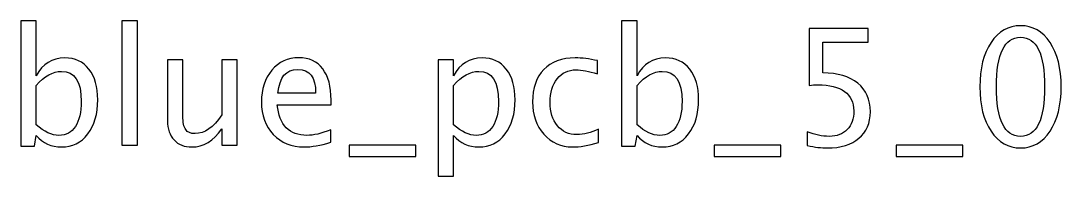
# Model space of a CAD drawing. Header units: centimetres. Extents: x -32.9 to 32.9, y -27.7 to 43.3.
# Drawn here: x -16.25 to -8.03, y 31.52 to 32.75 of the extents above; entities that cross this region are included whole.
import ezdxf

# ---------------------------------------------------------------- set-up
doc = ezdxf.new("R2010")
doc.units = ezdxf.units.CM
doc.header["$MEASUREMENT"] = 0
doc.layers.add('Layer 1', color=7, linetype='Continuous')

msp = doc.modelspace()

# ---------------------------------------------------------------- linework, layer by layer
at = {"layer": 'Layer 1'}
for points, knots in [([(-16.24996, 31.75968), (-16.24996, 31.75968), (-16.24996, 32.74647), (-16.24996, 32.74647), (-16.24996, 32.74647), (-16.24996, 32.74647), (-16.12804, 32.74647), (-16.12804, 32.74647), (-16.12804, 32.74647), (-16.12804, 32.74647), (-16.12804, 32.31319), (-16.12804, 32.31319), (-16.12804, 32.31319), (-16.07809, 32.40738), (-16.00294, 32.45437), (-15.90283, 32.45437), (-15.90283, 32.45437), (-15.82176, 32.45437), (-15.75805, 32.42495), (-15.71148, 32.36589), (-15.71148, 32.36589), (-15.66491, 32.30684), (-15.64163, 32.22619), (-15.64163, 32.12396), (-15.64163, 32.12396), (-15.64163, 32.01262), (-15.66809, 31.92266), (-15.72079, 31.85451), (-15.72079, 31.85451), (-15.7735, 31.78614), (-15.84292, 31.75206), (-15.92886, 31.75206), (-15.92886, 31.75206), (-16.00866, 31.75206), (-16.07512, 31.78254), (-16.12804, 31.84371), (-16.12804, 31.84371), (-16.12804, 31.84371), (-16.14286, 31.75968), (-16.14286, 31.75968), (-16.14286, 31.75968), (-16.14286, 31.75968), (-16.24996, 31.75968), (-16.24996, 31.75968)], [0, 0, 0, 0, 0.0833333, 0.0833333, 0.0833333, 0.0833333, 0.1666667, 0.1666667, 0.1666667, 0.1666667, 0.25, 0.25, 0.25, 0.25, 0.3333333, 0.3333333, 0.3333333, 0.3333333, 0.4166667, 0.4166667, 0.4166667, 0.4166667, 0.5, 0.5, 0.5, 0.5, 0.5833333, 0.5833333, 0.5833333, 0.5833333, 0.6666667, 0.6666667, 0.6666667, 0.6666667, 0.75, 0.75, 0.75, 0.75, 0.8333333, 0.8333333, 0.8333333, 0.8333333, 1, 1, 1, 1]), ([(-15.45071, 31.7673), (-15.45071, 31.7673), (-15.45071, 32.74647), (-15.45071, 32.74647), (-15.45071, 32.74647), (-15.45071, 32.74647), (-15.32879, 32.74647), (-15.32879, 32.74647), (-15.32879, 32.74647), (-15.32879, 32.74647), (-15.32879, 31.7673), (-15.32879, 31.7673), (-15.32879, 31.7673), (-15.32879, 31.7673), (-15.45071, 31.7673), (-15.45071, 31.7673)], [0, 0, 0, 0, 0.2, 0.2, 0.2, 0.2, 0.4, 0.4, 0.4, 0.4, 0.6, 0.6, 0.6, 0.6, 1, 1, 1, 1]), ([(-11.50313, 31.75968), (-11.50313, 31.75968), (-11.50313, 32.74647), (-11.50313, 32.74647), (-11.50313, 32.74647), (-11.50313, 32.74647), (-11.38121, 32.74647), (-11.38121, 32.74647), (-11.38121, 32.74647), (-11.38121, 32.74647), (-11.38121, 32.31319), (-11.38121, 32.31319), (-11.38121, 32.31319), (-11.33126, 32.40738), (-11.25611, 32.45437), (-11.156, 32.45437), (-11.156, 32.45437), (-11.07493, 32.45437), (-11.01122, 32.42495), (-10.96465, 32.36589), (-10.96465, 32.36589), (-10.91808, 32.30684), (-10.8948, 32.22619), (-10.8948, 32.12396), (-10.8948, 32.12396), (-10.8948, 32.01262), (-10.92126, 31.92266), (-10.97396, 31.85451), (-10.97396, 31.85451), (-11.02667, 31.78614), (-11.09609, 31.75206), (-11.18203, 31.75206), (-11.18203, 31.75206), (-11.26183, 31.75206), (-11.32829, 31.78254), (-11.38121, 31.84371), (-11.38121, 31.84371), (-11.38121, 31.84371), (-11.39603, 31.75968), (-11.39603, 31.75968), (-11.39603, 31.75968), (-11.39603, 31.75968), (-11.50313, 31.75968), (-11.50313, 31.75968)], [0, 0, 0, 0, 0.0833333, 0.0833333, 0.0833333, 0.0833333, 0.1666667, 0.1666667, 0.1666667, 0.1666667, 0.25, 0.25, 0.25, 0.25, 0.3333333, 0.3333333, 0.3333333, 0.3333333, 0.4166667, 0.4166667, 0.4166667, 0.4166667, 0.5, 0.5, 0.5, 0.5, 0.5833333, 0.5833333, 0.5833333, 0.5833333, 0.6666667, 0.6666667, 0.6666667, 0.6666667, 0.75, 0.75, 0.75, 0.75, 0.8333333, 0.8333333, 0.8333333, 0.8333333, 1, 1, 1, 1]), ([(-10.03586, 31.76349), (-10.03586, 31.76349), (-10.03586, 31.87271), (-10.03586, 31.87271), (-10.03586, 31.87271), (-9.97511, 31.84816), (-9.91754, 31.83588), (-9.8625, 31.83588), (-9.8625, 31.83588), (-9.80239, 31.83588), (-9.75498, 31.85366), (-9.72048, 31.88922), (-9.72048, 31.88922), (-9.68597, 31.92478), (-9.66883, 31.97368), (-9.66883, 32.03591), (-9.66883, 32.03591), (-9.66883, 32.10279), (-9.69317, 32.15402), (-9.74185, 32.18936), (-9.74185, 32.18936), (-9.79054, 32.22471), (-9.86102, 32.24228), (-9.9531, 32.24228), (-9.9531, 32.24228), (-9.97448, 32.24228), (-9.99712, 32.2408), (-10.02062, 32.23784), (-10.02062, 32.23784), (-10.02062, 32.23784), (-10.02062, 32.68551), (-10.02062, 32.68551), (-10.02062, 32.68551), (-10.02062, 32.68551), (-9.5558, 32.68551), (-9.5558, 32.68551), (-9.5558, 32.68551), (-9.5558, 32.68551), (-9.5558, 32.57883), (-9.5558, 32.57883), (-9.5558, 32.57883), (-9.5558, 32.57883), (-9.91394, 32.57883), (-9.91394, 32.57883), (-9.91394, 32.57883), (-9.91394, 32.57883), (-9.91394, 32.33626), (-9.91394, 32.33626), (-9.91394, 32.33626), (-9.79583, 32.33626), (-9.70375, 32.30917), (-9.6375, 32.25498), (-9.6375, 32.25498), (-9.57125, 32.20101), (-9.53802, 32.12608), (-9.53802, 32.03019), (-9.53802, 32.03019), (-9.53802, 31.94087), (-9.56808, 31.87102), (-9.62819, 31.82043), (-9.62819, 31.82043), (-9.6883, 31.76984), (-9.77128, 31.74444), (-9.87711, 31.74444), (-9.87711, 31.74444), (-9.92431, 31.74444), (-9.97723, 31.75079), (-10.03586, 31.76349)], [0, 0, 0, 0, 0.0555556, 0.0555556, 0.0555556, 0.0555556, 0.1111111, 0.1111111, 0.1111111, 0.1111111, 0.1666667, 0.1666667, 0.1666667, 0.1666667, 0.2222222, 0.2222222, 0.2222222, 0.2222222, 0.2777778, 0.2777778, 0.2777778, 0.2777778, 0.3333333, 0.3333333, 0.3333333, 0.3333333, 0.3888889, 0.3888889, 0.3888889, 0.3888889, 0.4444444, 0.4444444, 0.4444444, 0.4444444, 0.5, 0.5, 0.5, 0.5, 0.5555556, 0.5555556, 0.5555556, 0.5555556, 0.6111111, 0.6111111, 0.6111111, 0.6111111, 0.6666667, 0.6666667, 0.6666667, 0.6666667, 0.7222222, 0.7222222, 0.7222222, 0.7222222, 0.7777778, 0.7777778, 0.7777778, 0.7777778, 0.8333333, 0.8333333, 0.8333333, 0.8333333, 0.8888889, 0.8888889, 0.8888889, 0.8888889, 1, 1, 1, 1]), ([(-8.35142, 31.74444), (-8.44773, 31.74444), (-8.52541, 31.78868), (-8.58425, 31.87694), (-8.58425, 31.87694), (-8.64331, 31.96521), (-8.67273, 32.08163), (-8.67273, 32.22641), (-8.67273, 32.22641), (-8.67273, 32.37119), (-8.64331, 32.4876), (-8.58425, 32.57587), (-8.58425, 32.57587), (-8.52541, 32.66413), (-8.44773, 32.70837), (-8.35142, 32.70837), (-8.35142, 32.70837), (-8.25469, 32.70837), (-8.17701, 32.66434), (-8.11816, 32.57629), (-8.11816, 32.57629), (-8.05953, 32.48824), (-8.03011, 32.37161), (-8.03011, 32.22641), (-8.03011, 32.22641), (-8.03011, 32.08163), (-8.05953, 31.96521), (-8.11816, 31.87694), (-8.11816, 31.87694), (-8.17701, 31.78868), (-8.25469, 31.74444), (-8.35142, 31.74444)], [0, 0, 0, 0, 0.1111111, 0.1111111, 0.1111111, 0.1111111, 0.2222222, 0.2222222, 0.2222222, 0.2222222, 0.3333333, 0.3333333, 0.3333333, 0.3333333, 0.4444444, 0.4444444, 0.4444444, 0.4444444, 0.5555556, 0.5555556, 0.5555556, 0.5555556, 0.6666667, 0.6666667, 0.6666667, 0.6666667, 0.7777778, 0.7777778, 0.7777778, 0.7777778, 1, 1, 1, 1]), ([(-8.35163, 31.83588), (-8.22442, 31.83588), (-8.16092, 31.96606), (-8.16092, 32.22641), (-8.16092, 32.22641), (-8.16092, 32.48676), (-8.22442, 32.61693), (-8.35163, 32.61693), (-8.35163, 32.61693), (-8.47842, 32.61693), (-8.54192, 32.48676), (-8.54192, 32.22641), (-8.54192, 32.22641), (-8.54192, 31.96606), (-8.47842, 31.83588), (-8.35163, 31.83588)], [0, 0, 0, 0, 0.2, 0.2, 0.2, 0.2, 0.4, 0.4, 0.4, 0.4, 0.6, 0.6, 0.6, 0.6, 1, 1, 1, 1]), ([(-14.66204, 31.7673), (-14.66204, 31.7673), (-14.66204, 31.89388), (-14.66204, 31.89388), (-14.66204, 31.89388), (-14.72702, 31.79926), (-14.80597, 31.75206), (-14.89868, 31.75206), (-14.89868, 31.75206), (-14.95753, 31.75206), (-15.0043, 31.77048), (-15.03902, 31.80752), (-15.03902, 31.80752), (-15.07394, 31.84456), (-15.0913, 31.8943), (-15.0913, 31.95717), (-15.0913, 31.95717), (-15.0913, 31.95717), (-15.0913, 32.4404), (-15.0913, 32.4404), (-15.0913, 32.4404), (-15.0913, 32.4404), (-14.96938, 32.4404), (-14.96938, 32.4404), (-14.96938, 32.4404), (-14.96938, 32.4404), (-14.96938, 31.99696), (-14.96938, 31.99696), (-14.96938, 31.99696), (-14.96938, 31.94637), (-14.96197, 31.9106), (-14.94737, 31.88943), (-14.94737, 31.88943), (-14.93255, 31.86805), (-14.908, 31.85747), (-14.87349, 31.85747), (-14.87349, 31.85747), (-14.79899, 31.85747), (-14.72829, 31.90637), (-14.66204, 32.00437), (-14.66204, 32.00437), (-14.66204, 32.00437), (-14.66204, 32.4404), (-14.66204, 32.4404), (-14.66204, 32.4404), (-14.66204, 32.4404), (-14.54012, 32.4404), (-14.54012, 32.4404), (-14.54012, 32.4404), (-14.54012, 32.4404), (-14.54012, 31.7673), (-14.54012, 31.7673), (-14.54012, 31.7673), (-14.54012, 31.7673), (-14.66204, 31.7673), (-14.66204, 31.7673)], [0, 0, 0, 0, 0.0666667, 0.0666667, 0.0666667, 0.0666667, 0.1333333, 0.1333333, 0.1333333, 0.1333333, 0.2, 0.2, 0.2, 0.2, 0.2666667, 0.2666667, 0.2666667, 0.2666667, 0.3333333, 0.3333333, 0.3333333, 0.3333333, 0.4, 0.4, 0.4, 0.4, 0.4666667, 0.4666667, 0.4666667, 0.4666667, 0.5333333, 0.5333333, 0.5333333, 0.5333333, 0.6, 0.6, 0.6, 0.6, 0.6666667, 0.6666667, 0.6666667, 0.6666667, 0.7333333, 0.7333333, 0.7333333, 0.7333333, 0.8, 0.8, 0.8, 0.8, 0.8666667, 0.8666667, 0.8666667, 0.8666667, 1, 1, 1, 1]), ([(-13.8014, 31.78889), (-13.88331, 31.76434), (-13.95338, 31.75206), (-14.0118, 31.75206), (-14.0118, 31.75206), (-14.11149, 31.75206), (-14.19256, 31.78508), (-14.255, 31.85091), (-14.255, 31.85091), (-14.31744, 31.91674), (-14.34877, 32.00204), (-14.34877, 32.10703), (-14.34877, 32.10703), (-14.34877, 32.20884), (-14.32125, 32.29245), (-14.26601, 32.35785), (-14.26601, 32.35785), (-14.21076, 32.42304), (-14.14007, 32.45564), (-14.05392, 32.45564), (-14.05392, 32.45564), (-13.97243, 32.45564), (-13.90935, 32.42664), (-13.8649, 32.36865), (-13.8649, 32.36865), (-13.82045, 32.31065), (-13.79822, 32.22852), (-13.79822, 32.12205), (-13.79822, 32.12205), (-13.79822, 32.12205), (-13.79886, 32.0848), (-13.79886, 32.0848), (-13.79886, 32.0848), (-13.79886, 32.0848), (-14.22431, 32.0848), (-14.22431, 32.0848), (-14.22431, 32.0848), (-14.20653, 31.92393), (-14.128, 31.8435), (-13.98894, 31.8435), (-13.98894, 31.8435), (-13.93792, 31.8435), (-13.87548, 31.85789), (-13.8014, 31.88668), (-13.8014, 31.88668), (-13.8014, 31.88668), (-13.8014, 31.78889), (-13.8014, 31.78889)], [0, 0, 0, 0, 0.0769231, 0.0769231, 0.0769231, 0.0769231, 0.1538462, 0.1538462, 0.1538462, 0.1538462, 0.2307692, 0.2307692, 0.2307692, 0.2307692, 0.3076923, 0.3076923, 0.3076923, 0.3076923, 0.3846154, 0.3846154, 0.3846154, 0.3846154, 0.4615385, 0.4615385, 0.4615385, 0.4615385, 0.5384615, 0.5384615, 0.5384615, 0.5384615, 0.6153846, 0.6153846, 0.6153846, 0.6153846, 0.6923077, 0.6923077, 0.6923077, 0.6923077, 0.7692308, 0.7692308, 0.7692308, 0.7692308, 0.8461538, 0.8461538, 0.8461538, 0.8461538, 1, 1, 1, 1]), ([(-12.95283, 31.52219), (-12.95283, 31.52219), (-12.95283, 32.4404), (-12.95283, 32.4404), (-12.95283, 32.4404), (-12.95283, 32.4404), (-12.83091, 32.4404), (-12.83091, 32.4404), (-12.83091, 32.4404), (-12.83091, 32.4404), (-12.83091, 32.31319), (-12.83091, 32.31319), (-12.83091, 32.31319), (-12.78096, 32.40738), (-12.70581, 32.45437), (-12.6057, 32.45437), (-12.6057, 32.45437), (-12.52463, 32.45437), (-12.46092, 32.42495), (-12.41435, 32.36589), (-12.41435, 32.36589), (-12.36778, 32.30684), (-12.3445, 32.22619), (-12.3445, 32.12396), (-12.3445, 32.12396), (-12.3445, 32.01262), (-12.37096, 31.92266), (-12.42366, 31.85451), (-12.42366, 31.85451), (-12.47637, 31.78614), (-12.54579, 31.75206), (-12.63173, 31.75206), (-12.63173, 31.75206), (-12.71153, 31.75206), (-12.77799, 31.78254), (-12.83091, 31.84371), (-12.83091, 31.84371), (-12.83091, 31.84371), (-12.83091, 31.52219), (-12.83091, 31.52219), (-12.83091, 31.52219), (-12.83091, 31.52219), (-12.95283, 31.52219), (-12.95283, 31.52219)], [0, 0, 0, 0, 0.0833333, 0.0833333, 0.0833333, 0.0833333, 0.1666667, 0.1666667, 0.1666667, 0.1666667, 0.25, 0.25, 0.25, 0.25, 0.3333333, 0.3333333, 0.3333333, 0.3333333, 0.4166667, 0.4166667, 0.4166667, 0.4166667, 0.5, 0.5, 0.5, 0.5, 0.5833333, 0.5833333, 0.5833333, 0.5833333, 0.6666667, 0.6666667, 0.6666667, 0.6666667, 0.75, 0.75, 0.75, 0.75, 0.8333333, 0.8333333, 0.8333333, 0.8333333, 1, 1, 1, 1]), ([(-11.68622, 31.78762), (-11.76517, 31.76391), (-11.83333, 31.75206), (-11.89069, 31.75206), (-11.89069, 31.75206), (-11.98171, 31.75206), (-12.05706, 31.78572), (-12.11696, 31.85281), (-12.11696, 31.85281), (-12.17686, 31.92012), (-12.20692, 32.005), (-12.20692, 32.10724), (-12.20692, 32.10724), (-12.20692, 32.21646), (-12.17729, 32.30176), (-12.11802, 32.36272), (-12.11802, 32.36272), (-12.05875, 32.42389), (-11.97599, 32.45437), (-11.86973, 32.45437), (-11.86973, 32.45437), (-11.81745, 32.45437), (-11.75861, 32.44717), (-11.69384, 32.43278), (-11.69384, 32.43278), (-11.69384, 32.43278), (-11.69384, 32.32991), (-11.69384, 32.32991), (-11.69384, 32.32991), (-11.76263, 32.35023), (-11.81872, 32.36039), (-11.8619, 32.36039), (-11.8619, 32.36039), (-11.92456, 32.36039), (-11.97472, 32.3369), (-12.01219, 32.29012), (-12.01219, 32.29012), (-12.04965, 32.24334), (-12.06849, 32.1809), (-12.06849, 32.103), (-12.06849, 32.103), (-12.06849, 32.02744), (-12.04902, 31.96648), (-12.01028, 31.9197), (-12.01028, 31.9197), (-11.97155, 31.87313), (-11.92096, 31.84985), (-11.85809, 31.84985), (-11.85809, 31.84985), (-11.80242, 31.84985), (-11.74527, 31.86424), (-11.68622, 31.89303), (-11.68622, 31.89303), (-11.68622, 31.89303), (-11.68622, 31.78762), (-11.68622, 31.78762)], [0, 0, 0, 0, 0.0666667, 0.0666667, 0.0666667, 0.0666667, 0.1333333, 0.1333333, 0.1333333, 0.1333333, 0.2, 0.2, 0.2, 0.2, 0.2666667, 0.2666667, 0.2666667, 0.2666667, 0.3333333, 0.3333333, 0.3333333, 0.3333333, 0.4, 0.4, 0.4, 0.4, 0.4666667, 0.4666667, 0.4666667, 0.4666667, 0.5333333, 0.5333333, 0.5333333, 0.5333333, 0.6, 0.6, 0.6, 0.6, 0.6666667, 0.6666667, 0.6666667, 0.6666667, 0.7333333, 0.7333333, 0.7333333, 0.7333333, 0.8, 0.8, 0.8, 0.8, 0.8666667, 0.8666667, 0.8666667, 0.8666667, 1, 1, 1, 1]), ([(-16.12804, 31.92774), (-16.06517, 31.87165), (-16.00527, 31.8435), (-15.94833, 31.8435), (-15.94833, 31.8435), (-15.89224, 31.8435), (-15.84885, 31.867), (-15.81837, 31.91377), (-15.81837, 31.91377), (-15.78768, 31.96055), (-15.77244, 32.02638), (-15.77244, 32.11147), (-15.77244, 32.11147), (-15.77244, 32.26895), (-15.82451, 32.34769), (-15.92865, 32.34769), (-15.92865, 32.34769), (-15.99681, 32.34769), (-16.06327, 32.31086), (-16.12804, 32.23699), (-16.12804, 32.23699), (-16.12804, 32.23699), (-16.12804, 31.92774), (-16.12804, 31.92774)], [0, 0, 0, 0, 0.1428571, 0.1428571, 0.1428571, 0.1428571, 0.2857143, 0.2857143, 0.2857143, 0.2857143, 0.4285714, 0.4285714, 0.4285714, 0.4285714, 0.5714286, 0.5714286, 0.5714286, 0.5714286, 0.7142857, 0.7142857, 0.7142857, 0.7142857, 1, 1, 1, 1]), ([(-14.21796, 32.17624), (-14.21796, 32.17624), (-13.92078, 32.17624), (-13.92078, 32.17624), (-13.92078, 32.17624), (-13.92078, 32.30155), (-13.96756, 32.3642), (-14.0609, 32.3642), (-14.0609, 32.3642), (-14.15488, 32.3642), (-14.20716, 32.30155), (-14.21796, 32.17624)], [0, 0, 0, 0, 0.25, 0.25, 0.25, 0.25, 0.5, 0.5, 0.5, 0.5, 1, 1, 1, 1]), ([(-12.83091, 31.92774), (-12.76804, 31.87165), (-12.70814, 31.8435), (-12.6512, 31.8435), (-12.6512, 31.8435), (-12.59511, 31.8435), (-12.55172, 31.867), (-12.52124, 31.91377), (-12.52124, 31.91377), (-12.49055, 31.96055), (-12.47531, 32.02638), (-12.47531, 32.11147), (-12.47531, 32.11147), (-12.47531, 32.26895), (-12.52738, 32.34769), (-12.63152, 32.34769), (-12.63152, 32.34769), (-12.69968, 32.34769), (-12.76614, 32.31086), (-12.83091, 32.23699), (-12.83091, 32.23699), (-12.83091, 32.23699), (-12.83091, 31.92774), (-12.83091, 31.92774)], [0, 0, 0, 0, 0.1428571, 0.1428571, 0.1428571, 0.1428571, 0.2857143, 0.2857143, 0.2857143, 0.2857143, 0.4285714, 0.4285714, 0.4285714, 0.4285714, 0.5714286, 0.5714286, 0.5714286, 0.5714286, 0.7142857, 0.7142857, 0.7142857, 0.7142857, 1, 1, 1, 1]), ([(-11.38121, 31.92774), (-11.31834, 31.87165), (-11.25844, 31.8435), (-11.2015, 31.8435), (-11.2015, 31.8435), (-11.14541, 31.8435), (-11.10202, 31.867), (-11.07154, 31.91377), (-11.07154, 31.91377), (-11.04085, 31.96055), (-11.02561, 32.02638), (-11.02561, 32.11147), (-11.02561, 32.11147), (-11.02561, 32.26895), (-11.07768, 32.34769), (-11.18182, 32.34769), (-11.18182, 32.34769), (-11.24998, 32.34769), (-11.31644, 32.31086), (-11.38121, 32.23699), (-11.38121, 32.23699), (-11.38121, 32.23699), (-11.38121, 31.92774), (-11.38121, 31.92774)], [0, 0, 0, 0, 0.1428571, 0.1428571, 0.1428571, 0.1428571, 0.2857143, 0.2857143, 0.2857143, 0.2857143, 0.4285714, 0.4285714, 0.4285714, 0.4285714, 0.5714286, 0.5714286, 0.5714286, 0.5714286, 0.7142857, 0.7142857, 0.7142857, 0.7142857, 1, 1, 1, 1]), ([(-13.65641, 31.67586), (-13.65641, 31.67586), (-13.65641, 31.7673), (-13.65641, 31.7673), (-13.65641, 31.7673), (-13.65641, 31.7673), (-13.12809, 31.7673), (-13.12809, 31.7673), (-13.12809, 31.7673), (-13.12809, 31.7673), (-13.12809, 31.67586), (-13.12809, 31.67586), (-13.12809, 31.67586), (-13.12809, 31.67586), (-13.65641, 31.67586), (-13.65641, 31.67586)], [0, 0, 0, 0, 0.2, 0.2, 0.2, 0.2, 0.4, 0.4, 0.4, 0.4, 0.6, 0.6, 0.6, 0.6, 1, 1, 1, 1]), ([(-10.77246, 31.67586), (-10.77246, 31.67586), (-10.77246, 31.7673), (-10.77246, 31.7673), (-10.77246, 31.7673), (-10.77246, 31.7673), (-10.24414, 31.7673), (-10.24414, 31.7673), (-10.24414, 31.7673), (-10.24414, 31.7673), (-10.24414, 31.67586), (-10.24414, 31.67586), (-10.24414, 31.67586), (-10.24414, 31.67586), (-10.77246, 31.67586), (-10.77246, 31.67586)], [0, 0, 0, 0, 0.2, 0.2, 0.2, 0.2, 0.4, 0.4, 0.4, 0.4, 0.6, 0.6, 0.6, 0.6, 1, 1, 1, 1]), ([(-9.3344, 31.67586), (-9.3344, 31.67586), (-9.3344, 31.7673), (-9.3344, 31.7673), (-9.3344, 31.7673), (-9.3344, 31.7673), (-8.80608, 31.7673), (-8.80608, 31.7673), (-8.80608, 31.7673), (-8.80608, 31.7673), (-8.80608, 31.67586), (-8.80608, 31.67586), (-8.80608, 31.67586), (-8.80608, 31.67586), (-9.3344, 31.67586), (-9.3344, 31.67586)], [0, 0, 0, 0, 0.2, 0.2, 0.2, 0.2, 0.4, 0.4, 0.4, 0.4, 0.6, 0.6, 0.6, 0.6, 1, 1, 1, 1])]:
    msp.add_open_spline(points, degree=3, knots=knots, dxfattribs=at)

doc.saveas('drawing.dxf')
